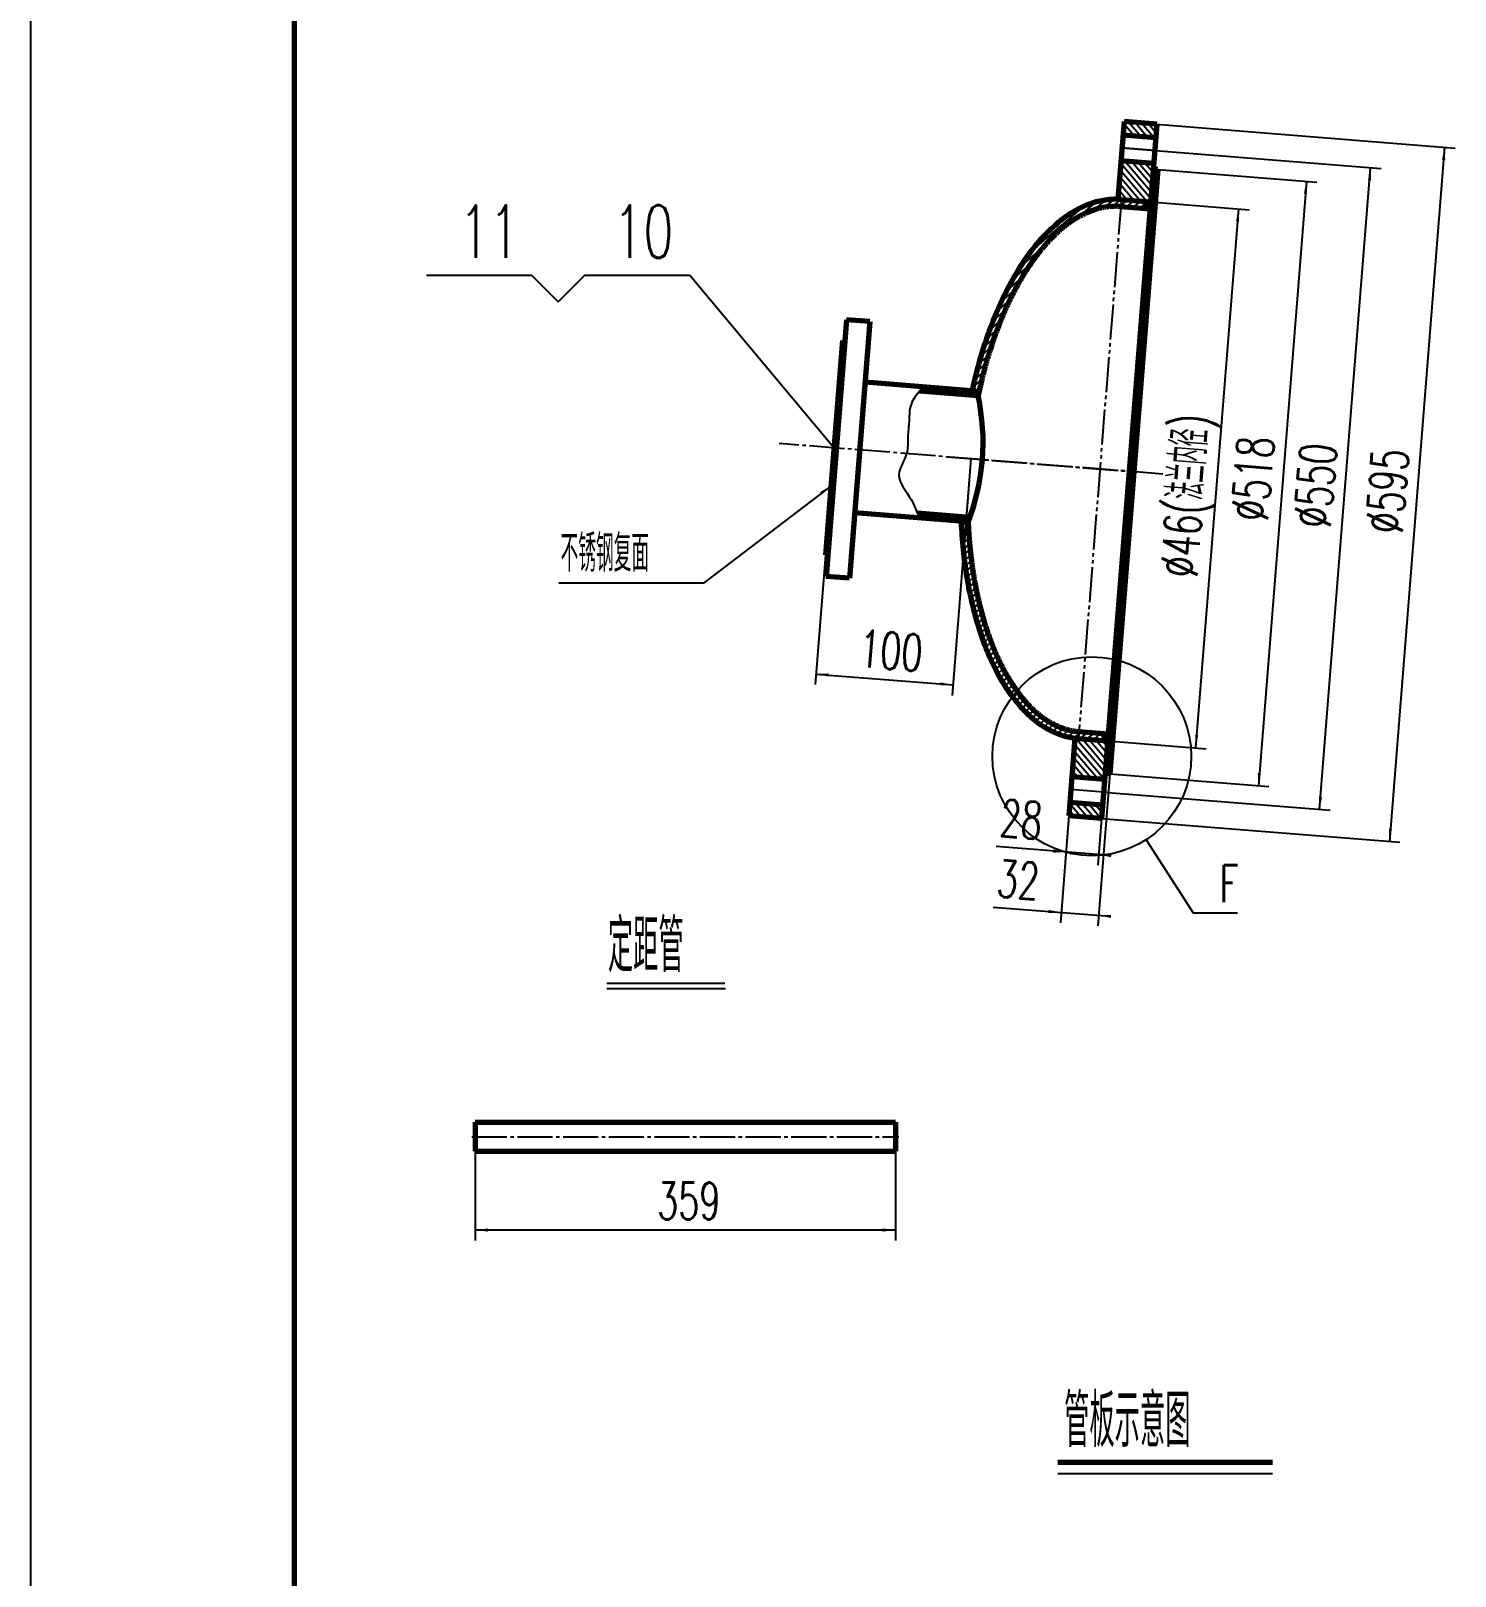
# Model space of a CAD drawing. Header units: millimetres. Extents: x -2673 to 2673, y -4526 to 1890.
# Drawn here: x -2673 to -1456, y -706 to 615 of the extents above; entities that cross this region are included whole.
import ezdxf

# ---------------------------------------------------------------- set-up
doc = ezdxf.new("R2010")
doc.units = ezdxf.units.MM
doc.linetypes.add('EB_DASHDOT', pattern=[39, 30, -3, 3, -3])
doc.linetypes.add('EB_DASHDOTDOT', pattern=[45, 30, -3, 3, -3, 3, -3])
for name, color, linetype, lineweight in [('CAXA0', 7, 'Continuous', 70), ('CAXA1', 1, 'EB_DASHDOT', 25), ('CAXA3', 7, 'Continuous', 25), ('CAXA4', 3, 'Continuous', 25), ('CAXA5', 4, 'Continuous', 25)]:
    doc.layers.add(name, color=color, linetype=linetype, lineweight=lineweight)
doc.styles.add('机械', font='txt.shx', dxfattribs={"width": 0.667, "height": 15, "bigfont": 'gbcbig.shx'})
doc.dimstyles.new('标准', dxfattribs={"dimscale": 9, "dimtxt": 3.5, "dimasz": 1.2, "dimexe": 1, "dimexo": 0, "dimtad": 1, "dimdec": 1, "dimzin": 12, "dimdsep": 46, "dimtxsty": '机械', "dimcen": 0, "dimdle": 1.1, "dimaunit": 1, "dimazin": 2, "dimtfac": 1, "dimtdec": 3, "dimtmove": 0, "dimatfit": 3, "dimfxl": 0, "dimtolj": 1, "dimtzin": 0, "dimarcsym": 0})

# ---------------------------------------------------------------- blocks, each defined once
blk = doc.blocks.new('CAXBLOCK81')
at = {"layer": 'CAXA3', "color": 0, "linetype": 'Continuous', "lineweight": 25}
for p, q in [((-1710.5, 489.5), (-1714.1, 493.8)), ((-1710, 495.1), (-1711, 496.3)), ((-1711.8, 472.6), (-1715.5, 476.9)), ((-1711.4, 478.2), (-1715, 482.5)), ((-1710.9, 483.9), (-1714.6, 488.2)), ((-1713.7, 462.4), (-1716.4, 465.6)), ((-1712.3, 466.9), (-1715.9, 471.3))]:
    blk.add_line(p, q, dxfattribs=at)
blk = doc.blocks.new('CAXBLOCK82')
at = {"layer": 'CAXA3', "color": 0, "linetype": 'Continuous', "lineweight": 25}
for p, q in [((-1748.6, 10.2), (-1751.9, 14)), ((-1749.5, -1.1), (-1753.2, 3.2)), ((-1749.1, 4.5), (-1752.7, 8.9)), ((-1750.4, -12.4), (-1754.1, -8.1)), ((-1749.9, -6.7), (-1753.6, -2.4)), ((-1754.5, -19.9), (-1755, -19.3)), ((-1750.8, -18), (-1754.5, -13.7))]:
    blk.add_line(p, q, dxfattribs=at)
blk = doc.blocks.new('CAXBLOCK83')
at = {"layer": 'CAXA3', "color": 0, "linetype": 'Continuous', "lineweight": 25}
for p, q in [((-1777.4, 14.2), (-1775.4, 15.9)), ((-1776.2, 9.9), (-1769.8, 15.5)), ((-1770.6, 9.5), (-1764.1, 15)), ((-1765, 9.1), (-1758.5, 14.6)), ((-1759.3, 8.6), (-1752.9, 14.1)), ((-1753.7, 8.2), (-1752.7, 9))]:
    blk.add_line(p, q, dxfattribs=at)
blk = doc.blocks.new('CAXBLOCK84')
at = {"layer": 'CAXA3', "color": 0, "linetype": 'Continuous', "lineweight": 25}
for p, q in [((-1877.8, 191.4), (-1873.3, 195.2)), ((-1877.5, 186.4), (-1871.8, 191.3)), ((-1877.2, 181.5), (-1871.5, 186.3)), ((-1876.8, 176.5), (-1871.1, 181.4)), ((-1876.3, 171.7), (-1870.7, 176.4)), ((-1875.8, 166.9), (-1870.2, 171.6)), ((-1875.2, 162.1), (-1869.7, 166.8)), ((-1874.6, 157.4), (-1869.1, 162)), ((-1873.9, 152.7), (-1868.5, 157.3)), ((-1873.2, 148.1), (-1867.8, 152.6)), ((-1872.4, 143.5), (-1867.1, 148)), ((-1871.5, 139), (-1866.3, 143.4)), ((-1870.6, 134.5), (-1865.4, 138.9)), ((-1869.7, 130), (-1864.5, 134.4)), ((-1868.7, 125.6), (-1863.5, 130)), ((-1867.6, 121.3), (-1862.5, 125.6)), ((-1866.5, 116.9), (-1861.4, 121.3)), ((-1865.3, 112.7), (-1860.3, 117)), ((-1864.1, 108.5), (-1859.1, 112.7)), ((-1862.8, 104.3), (-1857.8, 108.6)), ((-1861.5, 100.2), (-1856.6, 104.4)), ((-1860.1, 96.1), (-1855.2, 100.3)), ((-1858.6, 92.1), (-1853.8, 96.3)), ((-1857.1, 88.2), (-1852.3, 92.3)), ((-1855.5, 84.3), (-1850.7, 88.4)), ((-1853.9, 80.4), (-1849.1, 84.5)), ((-1852.2, 76.6), (-1847.4, 80.7)), ((-1850.4, 72.8), (-1845.7, 76.9)), ((-1848.6, 69.2), (-1843.9, 73.2)), ((-1846.7, 65.5), (-1842, 69.5)), ((-1844.7, 61.9), (-1840, 65.9)), ((-1842.7, 58.4), (-1838, 62.4)), ((-1840.5, 55), (-1835.9, 59)), ((-1838.3, 51.6), (-1833.7, 55.5)), ((-1836, 48.3), (-1831.4, 52.2)), ((-1833.7, 45.1), (-1829.1, 49)), ((-1831.2, 42), (-1826.6, 45.9)), ((-1828.6, 38.9), (-1824, 42.8)), ((-1826, 35.9), (-1821.4, 39.8)), ((-1823.2, 33), (-1818.6, 36.9)), ((-1820.3, 30.2), (-1815.7, 34.1)), ((-1817.3, 27.5), (-1812.6, 31.5)), ((-1814.1, 25), (-1809.4, 29)), ((-1810.8, 22.5), (-1806.1, 26.6)), ((-1807.3, 20.2), (-1802.5, 24.3)), ((-1803.7, 18.1), (-1798.8, 22.3)), ((-1799.8, 16.1), (-1794.8, 20.4)), ((-1795.7, 14.3), (-1790.5, 18.8)), ((-1791.4, 12.8), (-1785.9, 17.5)), ((-1786.7, 11.5), (-1780.9, 16.5)), ((-1781.7, 10.5), (-1777.4, 14.2))]:
    blk.add_line(p, q, dxfattribs=at)
blk = doc.blocks.new('CAXBLOCK85')
at = {"layer": 'CAXA3', "color": 0, "linetype": 'Continuous', "lineweight": 25}
for p, q in [((-1741.5, 465.4), (-1735.8, 470.2)), ((-1736.6, 464.2), (-1730.2, 469.7)), ((-1731, 463.8), (-1724.5, 469.3)), ((-1725.4, 463.3), (-1718.9, 468.8)), ((-1719.7, 462.9), (-1716.4, 465.7))]:
    blk.add_line(p, q, dxfattribs=at)
blk = doc.blocks.new('CAXBLOCK86')
at = {"layer": 'CAXA3', "color": 0, "linetype": 'Continuous', "lineweight": 25}
for p, q in [((-1818.7, 425.8), (-1772.9, 464.9)), ((-1777, 456.1), (-1762.4, 468.5)), ((-1764.2, 461.7), (-1754.3, 470.2)), ((-1755.5, 463.9), (-1747.5, 470.7)), ((-1748.4, 464.7), (-1741.5, 470.6)), ((-1742.3, 464.7), (-1741.5, 465.4)), ((-1827.6, 413), (-1807.6, 430)), ((-1834.1, 402.2), (-1819.1, 415)), ((-1839.2, 392.5), (-1826.3, 403.5)), ((-1847.4, 375), (-1836.6, 384.2)), ((-1843.6, 383.5), (-1832, 393.5)), ((-1850.8, 366.9), (-1840.6, 375.6)), ((-1856.4, 351.6), (-1847.2, 359.4)), ((-1853.8, 359.1), (-1844.1, 367.3)), ((-1861, 337.2), (-1852.5, 344.5)), ((-1858.8, 344.3), (-1850, 351.8)), ((-1864.8, 323.4), (-1856.8, 330.3)), ((-1863, 330.2), (-1854.7, 337.3)), ((-1866.4, 316.8), (-1858.6, 323.4)), ((-1867.9, 310.2), (-1860.3, 316.8)), ((-1865.6, 307), (-1861.8, 310.2))]:
    blk.add_line(p, q, dxfattribs=at)
blk = doc.blocks.new('CAXBLOCK87')
at = {"layer": 'CAXA3', "color": 0, "linetype": 'Continuous', "lineweight": 25}
for p, q in [((-1912, 306.7), (-1912.8, 307.5)), ((-1906.4, 306.2), (-1909.8, 310.3)), ((-1900.7, 305.8), (-1904.4, 310.1)), ((-1895.1, 305.3), (-1898.8, 309.6)), ((-1889.5, 304.9), (-1893.1, 309.2)), ((-1883.8, 304.4), (-1887.5, 308.7)), ((-1878.2, 304), (-1881.9, 308.3)), ((-1872.5, 303.5), (-1876.2, 307.8)), ((-1866.9, 303.1), (-1870.6, 307.4)), ((-1862.6, 306.7), (-1862.6, 306.7)), ((-1908.8, 198.1), (-1912.5, 202.4)), ((-1903.1, 197.6), (-1906.8, 201.9)), ((-1897.5, 197.2), (-1901.2, 201.5)), ((-1891.9, 196.7), (-1895.5, 201)), ((-1886.2, 196.3), (-1889.9, 200.6)), ((-1880.6, 195.8), (-1884.3, 200.1)), ((-1875, 195.4), (-1878.6, 199.7)), ((-1871.2, 197.2), (-1873, 199.2))]:
    blk.add_line(p, q, dxfattribs=at)
blk = doc.blocks.new('CAXBLOCK88')
at = {"layer": 'CAXA3', "color": 0, "linetype": 'Continuous', "lineweight": 25}
for p, q in [((-1755.6, -24.8), (-1781.1, 5.1)), ((-1755, -19.3), (-1780.3, 10.3)), ((-1754.5, -13.7), (-1774.6, 9.8)), ((-1754.1, -8.1), (-1768.9, 9.4)), ((-1753.6, -2.4), (-1763.3, 8.9)), ((-1753.2, 3.2), (-1757.7, 8.5)), ((-1772.5, -23.5), (-1782.5, -11.8)), ((-1766.9, -23.9), (-1782, -6.1)), ((-1761.2, -24.4), (-1781.6, -0.5)), ((-1778.1, -23), (-1782.9, -17.4)), ((-1781.2, -56.4), (-1785.6, -51.2)), ((-1775.6, -56.8), (-1785.1, -45.6)), ((-1769.9, -57.3), (-1780.5, -44.9)), ((-1764.3, -57.7), (-1774.9, -45.3)), ((-1758.7, -58.2), (-1769.2, -45.8)), ((-1757.7, -53.2), (-1763.6, -46.2)), ((-1757.2, -47.5), (-1757.9, -46.7))]:
    blk.add_line(p, q, dxfattribs=at)
blk = doc.blocks.new('CAXBLOCK89')
at = {"layer": 'CAXA3', "color": 0, "linetype": 'Continuous', "lineweight": 25}
for p, q in [((-1735.8, 525.4), (-1739.4, 529.6)), ((-1730.2, 524.9), (-1738.9, 535.2)), ((-1724.5, 524.5), (-1735.1, 536.8)), ((-1718.9, 524), (-1729.4, 536.4)), ((-1713.2, 523.6), (-1723.8, 535.9)), ((-1711.5, 527.6), (-1718.2, 535.5)), ((-1711, 533.3), (-1712.5, 535))]:
    blk.add_line(p, q, dxfattribs=at)
blk = doc.blocks.new('CAXBLOCK90')
at = {"layer": 'CAXA3', "color": 0, "linetype": 'Continuous', "lineweight": 25}
for p, q in [((-1715.5, 476.9), (-1738.2, 503.5)), ((-1715, 482.5), (-1732.5, 503)), ((-1714.6, 488.2), (-1726.9, 502.6)), ((-1714.1, 493.8), (-1721.2, 502.1)), ((-1713.7, 499.4), (-1715.6, 501.7)), ((-1724.8, 469.3), (-1742.5, 490.1)), ((-1719.2, 468.9), (-1742.1, 495.7)), ((-1715.9, 471.3), (-1741.6, 501.4)), ((-1736.1, 470.2), (-1743.4, 478.8)), ((-1730.4, 469.8), (-1743, 484.5)), ((-1741.7, 470.6), (-1743.9, 473.2))]:
    blk.add_line(p, q, dxfattribs=at)
blk = doc.blocks.new('*CAXBLOCK9192')
at = {"layer": 'CAXA4', "linetype": 'Continuous', "lineweight": 25}
for points in [[(-1582.9, 486.1), (-1585.1, 475.5), (-1582.4, 475.2)], [(-1624, -30.3), (-1624.5, -19.4), (-1621.8, -19.6)]]:
    blk.add_hatch(color=0, dxfattribs=at).paths.add_polyline_path(points, flags=0)
at = {"layer": 'CAXA4', "color": 0, "linetype": 'Continuous', "lineweight": 25}
for p, q in [((-1709.9, 496.2), (-1573.9, 485.4)), ((-1582.9, 486.1), (-1624, -30.3)), ((-1751, -20.1), (-1615, -31))]:
    blk.add_line(p, q, dxfattribs=at)
at = {"layer": 'CAXA4', "color": 0, "linetype": 'Continuous', "lineweight": 25, "insert": (-1647.2, 197.5), "char_height": 31.5, "attachment_point": 1, "rotation": 85.4516, "style": '机械'}
blk.add_mtext('{%%C}518', dxfattribs=at)
blk = doc.blocks.new('*CAXBLOCK9293')
at = {"layer": 'CAXA4', "linetype": 'Continuous', "lineweight": 25}
for points in [[(-1528.1, 497.8), (-1527.6, 486.9), (-1530.3, 487.1)], [(-1571.7, -50.5), (-1569.5, -39.8), (-1572.2, -39.6)]]:
    blk.add_hatch(color=0, dxfattribs=at).paths.add_polyline_path(points, flags=0)
at = {"layer": 'CAXA4', "color": 0, "linetype": 'Continuous', "lineweight": 25}
for p, q in [((-1740.6, 514.7), (-1519.1, 497.1)), ((-1571.7, -50.5), (-1528.1, 497.8)), ((-1756.3, -35.8), (-1562.7, -51.2))]:
    blk.add_line(p, q, dxfattribs=at)
at = {"layer": 'CAXA4', "color": 0, "linetype": 'Continuous', "lineweight": 25, "insert": (-1593.7, 191.7), "char_height": 31.5, "attachment_point": 1, "rotation": 85.4516, "style": '机械'}
blk.add_mtext('{%%C}550', dxfattribs=at)
blk = doc.blocks.new('*CAXBLOCK9394')
at = {"layer": 'CAXA4', "linetype": 'Continuous', "lineweight": 25}
for points in [[(-1464.8, 515.3), (-1467, 504.7), (-1464.3, 504.5)], [(-1512, -77.8), (-1512.5, -66.9), (-1509.8, -67.1)]]:
    blk.add_hatch(color=0, dxfattribs=at).paths.add_polyline_path(points, flags=0)
at = {"layer": 'CAXA4', "color": 0, "linetype": 'Continuous', "lineweight": 25}
for p, q in [((-1710.9, 534.9), (-1455.8, 514.6)), ((-1464.8, 515.3), (-1512, -77.8)), ((-1758.1, -58.2), (-1503, -78.5))]:
    blk.add_line(p, q, dxfattribs=at)
at = {"layer": 'CAXA4', "color": 0, "linetype": 'Continuous', "lineweight": 25, "insert": (-1532.3, 186.9), "char_height": 31.5, "attachment_point": 1, "rotation": 85.4516, "style": '机械'}
blk.add_mtext('{%%C}595', dxfattribs=at)
blk = doc.blocks.new('*CAXBLOCK9495')
at = {"layer": 'CAXA4', "linetype": 'Continuous', "lineweight": 25}
for points in [[(-1640.9, 462.6), (-1643.1, 452), (-1640.4, 451.8)], [(-1677.6, 2.1), (-1678, 13), (-1675.4, 12.8)]]:
    blk.add_hatch(color=0, dxfattribs=at).paths.add_polyline_path(points, flags=0)
at = {"layer": 'CAXA4', "color": 0, "linetype": 'Continuous', "lineweight": 25}
for p, q in [((-1716.1, 468.6), (-1631.9, 461.9)), ((-1640.9, 462.6), (-1677.6, 2.1)), ((-1752.8, 8.1), (-1668.6, 1.4))]:
    blk.add_line(p, q, dxfattribs=at)
at = {"layer": 'CAXA4', "color": 0, "linetype": 'Continuous', "lineweight": 25, "insert": (-1707.7, 149.3), "char_height": 31.5, "attachment_point": 1, "rotation": 85.4516, "style": '机械'}
blk.add_mtext('{%%C}46(法兰内径)', dxfattribs=at)
blk = doc.blocks.new('*CAXBLOCK9596')
at = {"layer": 'CAXA4', "linetype": 'Continuous', "lineweight": 25}
for points in [[(-1788.4, -86.9), (-1799.1, -84.7), (-1799.3, -87.4)], [(-1760.5, -89.1), (-1749.6, -88.6), (-1749.9, -91.3)]]:
    blk.add_hatch(color=0, dxfattribs=at).paths.add_polyline_path(points, flags=0)
at = {"layer": 'CAXA4', "color": 0, "linetype": 'Continuous', "lineweight": 25}
for p, q in [((-1786, -56), (-1789.1, -95.9)), ((-1758.1, -58.2), (-1761.2, -98.1)), ((-1750.6, -89.9), (-1848.1, -82.2))]:
    blk.add_line(p, q, dxfattribs=at)
at = {"layer": 'CAXA4', "color": 0, "linetype": 'Continuous', "lineweight": 25, "insert": (-1843.3, -41.8), "char_height": 31.5, "attachment_point": 1, "rotation": 355.4516, "style": '机械'}
blk.add_mtext('28', dxfattribs=at)
blk = doc.blocks.new('*CAXBLOCK9697')
at = {"layer": 'CAXA4', "linetype": 'Continuous', "lineweight": 25}
for points in [[(-1792.5, -138.5), (-1803.4, -139), (-1803.2, -136.3)], [(-1760.6, -141), (-1750, -143.2), (-1749.8, -140.6)]]:
    blk.add_hatch(color=0, dxfattribs=at).paths.add_polyline_path(points, flags=0)
at = {"layer": 'CAXA4', "color": 0, "linetype": 'Continuous', "lineweight": 25}
for p, q in [((-1780.7, 10.4), (-1793.2, -147.5)), ((-1751, -20.1), (-1761.3, -150)), ((-1850.7, -133.9), (-1750.8, -141.8))]:
    blk.add_line(p, q, dxfattribs=at)
at = {"layer": 'CAXA4', "color": 0, "linetype": 'Continuous', "lineweight": 25, "insert": (-1845.9, -93.5), "char_height": 31.5, "attachment_point": 1, "rotation": 355.4516, "style": '机械'}
blk.add_mtext('32', dxfattribs=at)
blk = doc.blocks.new('CAXBLOCK97')
at = {"layer": 'CAXA0', "linetype": 'Continuous', "lineweight": 25}
for p, q in [((-1720, -76.4), (-1679.6, -138.7)), ((-1679.6, -138.7), (-1641.9, -138.7))]:
    blk.add_line(p, q, dxfattribs=at)
blk.add_circle((-1766.3, -5.1), 85, dxfattribs=at)
at = {"layer": 'CAXA0', "linetype": 'Continuous', "lineweight": 25, "insert": (-1657, -98.1), "char_height": 31.5, "attachment_point": 1, "style": '机械'}
blk.add_mtext('F', dxfattribs=at)
blk = doc.blocks.new('CAXBLOCK144', base_point=(-2199.8, 405.8))
at = {"layer": 'CAXA3', "linetype": 'Continuous', "lineweight": 25}
blk.add_hatch(color=0, dxfattribs=at).paths.add_polyline_path([(-1985.3, 258.4), (-1985.3, 258.6), (-1985.4, 258.8), (-1985.5, 259), (-1985.6, 259.2), (-1985.7, 259.4), (-1985.9, 259.5), (-1986.1, 259.6), (-1986.3, 259.7), (-1986.5, 259.8), (-1986.7, 259.8), (-1986.9, 259.8), (-1987.1, 259.7), (-1987.3, 259.6), (-1987.5, 259.5), (-1987.6, 259.4), (-1987.8, 259.2), (-1987.9, 259), (-1988, 258.8), (-1988, 258.6), (-1988, 258.4), (-1988, 258.2), (-1988, 258), (-1987.9, 257.8), (-1987.8, 257.6), (-1987.6, 257.5), (-1987.5, 257.3), (-1987.3, 257.2), (-1987.1, 257.1), (-1986.9, 257.1), (-1986.7, 257.1), (-1986.5, 257.1), (-1986.3, 257.1), (-1986.1, 257.2), (-1985.9, 257.3), (-1985.7, 257.5), (-1985.6, 257.6), (-1985.5, 257.8), (-1985.4, 258), (-1985.3, 258.2)], flags=0)
at = {"layer": 'CAXA3', "color": 0, "linetype": 'Continuous', "lineweight": 25}
for p, q in [((-2109.8, 405.8), (-2199.8, 405.8)), ((-1986.7, 258.4), (-2109.8, 405.8))]:
    blk.add_line(p, q, dxfattribs=at)
at = {"layer": 'CAXA3', "color": 0, "linetype": 'Continuous', "lineweight": 25, "insert": (-2175.3, 465.7), "char_height": 45, "attachment_point": 1, "style": '机械'}
blk.add_mtext('10', dxfattribs=at)
blk = doc.blocks.new('CAXBLOCK145', base_point=(-2334.8, 405.8))
at = {"layer": 'CAXA3', "color": 0, "linetype": 'Continuous', "lineweight": 25}
for p, q in [((-2244.8, 405.8), (-2334.8, 405.8)), ((-2244.8, 405.8), (-2222.3, 383.3)), ((-2199.8, 405.8), (-2222.3, 383.3))]:
    blk.add_line(p, q, dxfattribs=at)
at = {"layer": 'CAXA3', "color": 0, "linetype": 'Continuous', "lineweight": 25, "insert": (-2307, 465.7), "char_height": 45, "attachment_point": 1, "style": '机械'}
blk.add_mtext('11', dxfattribs=at)
blk = doc.blocks.new('CAXBLOCK143', base_point=(-1986.7, 258.4))
at = {"layer": 'CAXA3', "color": 0, "linetype": 'EB_DASHDOT', "lineweight": 25}
for name, p in [('CAXBLOCK145', (-2334.8, 405.8)), ('CAXBLOCK144', (-2199.8, 405.8))]:
    blk.add_blockref(name, p, dxfattribs=at)
blk = doc.blocks.new('*CAXBLOCK146147')
at = {"layer": 'CAXA4', "linetype": 'Continuous', "lineweight": 25}
for points in [[(-2293.2, -409.8), (-2282.4, -411.2), (-2282.4, -408.5)], [(-1934.2, -409.8), (-1945, -411.2), (-1945, -408.5)]]:
    blk.add_hatch(color=0, dxfattribs=at).paths.add_polyline_path(points, flags=0)
at = {"layer": 'CAXA4', "color": 0, "linetype": 'Continuous', "lineweight": 25}
for p, q in [((-2293.2, -342.6), (-2293.2, -418.8)), ((-1934.2, -342.6), (-1934.2, -418.8)), ((-2293.2, -409.8), (-1934.2, -409.8))]:
    blk.add_line(p, q, dxfattribs=at)
at = {"layer": 'CAXA4', "color": 0, "linetype": 'Continuous', "lineweight": 25, "insert": (-2137.8, -369.2), "char_height": 31.5, "attachment_point": 1, "style": '机械'}
blk.add_mtext('359', dxfattribs=at)
blk = doc.blocks.new('*CAXBLOCK169170')
at = {"layer": 'CAXA4', "linetype": 'Continuous', "lineweight": 25}
for points in [[(-2002, 65.2), (-1991.4, 63), (-1991.2, 65.7)], [(-1885, 55.9), (-1895.9, 55.4), (-1895.7, 58.1)]]:
    blk.add_hatch(color=0, dxfattribs=at).paths.add_polyline_path(points, flags=0)
at = {"layer": 'CAXA4', "color": 0, "linetype": 'Continuous', "lineweight": 25}
for p, q in [((-1869.6, 249.1), (-1885.7, 46.9)), ((-1994, 166.7), (-2002.8, 56.2)), ((-2002, 65.2), (-1885, 55.9))]:
    blk.add_line(p, q, dxfattribs=at)
at = {"layer": 'CAXA4', "color": 0, "linetype": 'Continuous', "lineweight": 25, "insert": (-1963.6, 102.9), "char_height": 31.5, "attachment_point": 1, "rotation": 355.4516, "style": '机械'}
blk.add_mtext('100', dxfattribs=at)
blk = doc.blocks.new('CAXBLOCK174', base_point=(2583, -1800))
at = {"layer": 'CAXA0', "linetype": 'Continuous', "lineweight": 70}
blk.add_line((-2448, 1800), (-2448, -1800), dxfattribs=at)
at = {"layer": 'CAXA3', "linetype": 'Continuous', "lineweight": 25}
blk.add_line((-2673, -1890), (-2673, 1890), dxfattribs=at)
blk = doc.blocks.new('*CAXBLOCK202203')
at = {"layer": 'CAXA4', "linetype": 'Continuous', "lineweight": 25}
blk.add_hatch(color=0, dxfattribs=at).paths.add_polyline_path([(-1989.2, 226.1), (-1998.6, 220.6), (-1997, 218.4)], flags=0)
at = {"layer": 'CAXA4', "color": 0, "linetype": 'Continuous', "lineweight": 25}
for p, q in [((-1989.2, 226.1), (-2098.1, 142.9)), ((-2098.1, 142.9), (-2221.9, 142.9))]:
    blk.add_line(p, q, dxfattribs=at)
at = {"layer": 'CAXA4', "color": 0, "linetype": 'Continuous', "lineweight": 25, "insert": (-2220.3, 184.2), "char_height": 31.5, "attachment_point": 1, "style": '机械'}
blk.add_mtext('不锈钢复面', dxfattribs=at)

msp = doc.modelspace()

# ---------------------------------------------------------------- hatches: boundary and pattern name
at = {"layer": 'CAXA0', "linetype": 'Continuous', "lineweight": 25}
for points in [[(-1721.078, 463.002), (-1716.622, 462.648), (-1716.147, 468.629), (-1717.431, 468.731)], [(-1756.764, 14.419), (-1752.308, 14.065), (-1752.784, 8.084), (-1754.068, 8.186)]]:
    msp.add_hatch(color=256, dxfattribs=at).paths.add_polyline_path(points, flags=0)

# ---------------------------------------------------------------- linework, layer by layer
at = {"layer": 'CAXA0'}
for p, q in [((-1710.873, 534.919), (-1758.057, -58.207)), ((-1738.785, 537.14), (-1744.064, 470.775)), ((-1710.873, 534.919), (-1738.785, 537.14)), ((-1711.785, 523.456), (-1739.697, 525.676)), ((-1713.53, 501.525), (-1741.441, 503.745)), ((-1709.939, 496.223), (-1751.017, -20.145)), ((-1709.939, 496.223), (-1713.926, 496.541)), ((-1741.544, 464.63), (-1712.635, 462.33)), ((-1741.068, 470.611), (-1716.147, 468.629)), ((-1717.431, 468.731), (-1721.078, 463.002)), ((-1975.951, 367.914), (-1993.398, 148.607)), ((-1956.014, 366.328), (-1975.951, 367.914)), ((-1956.014, 366.328), (-1973.461, 147.021)), ((-1979.373, 350.13), (-1993.964, 166.709)), ((-1977.379, 349.971), (-1979.373, 350.13)), ((-1862.432, 306.719), (-1960.138, 314.492)), ((-1863.445, 302.787), (-1913.56, 306.774)), ((-1872.01, 195.127), (-1969.02, 202.845)), ((-1870.543, 199.023), (-1915.37, 202.589)), ((-1991.97, 166.55), (-1993.964, 166.709)), ((-1973.461, 147.021), (-1993.398, 148.607)), ((-1777.633, 16.079), (-1748.32, 13.748)), ((-1754.068, 8.186), (-1756.764, 14.419)), ((-1780.69, 10.379), (-1785.969, -55.986)), ((-1778.109, 10.098), (-1752.784, 8.084)), ((-1755.401, -24.812), (-1783.312, -22.592)), ((-1751.017, -20.145), (-1755.004, -19.828)), ((-1757.145, -46.743), (-1785.057, -44.523)), ((-1758.057, -58.207), (-1785.969, -55.986)), ((-1795.496, -608.196), (-1611.863, -608.196))]:
    msp.add_line(p, q, dxfattribs=at)
at = {"layer": 'CAXA0', "linetype": 'EB_DASHDOTDOT', "lineweight": 25}
msp.add_line((-1741.068, 470.611), (-1777.705, 10.066), dxfattribs=at)
at = {"layer": 'CAXA0'}
msp.add_arc((-2046.917, 263.212), 187.692, 338.73099, 12.172247, dxfattribs=at)
for points, weights in [([(-1741.068, 470.611), (-1832.077, 477.851), (-1868.647, 307.214)], [1, 0.757301279627, 0.91681514109]), ([(-1878.038, 195.607), (-1870.404, 17.441), (-1777.705, 10.066)], [0.921359482974, 0.753904144102, 1])]:
    msp.add_rational_spline(points, weights, degree=2, dxfattribs=at)
for points, weights, knots in [([(-1741.544, 464.63), (-1754.667, 465.674), (-1775.591, 460.167), (-1804.35, 435.464), (-1824.957, 407.875), (-1839.881, 378.692), (-1849.939, 352.68), (-1856.391, 332.365), (-1860.693, 315.619), (-1862.854, 305.655), (-1863.445, 302.787)], [1, 0.951184463531, 0.896266103655, 0.859656801566, 0.850496837691, 0.858146298974, 0.873356205353, 0.889511073267, 0.905628015335, 0.917370454309, 0.9208374567], [0, 0, 0, 0, 64.96274155, 97.44411232, 129.9254831, 162.40685387, 178.64753926, 194.88822465, 211.12891004, 217.75620191, 217.75620191, 217.75620191, 217.75620191]), ([(-1872.01, 195.127), (-1871.879, 192.202), (-1871.32, 182.022), (-1869.721, 164.807), (-1866.561, 143.727), (-1860.743, 116.452), (-1850.621, 85.276), (-1834.634, 54.777), (-1810.143, 25.837), (-1790.353, 17.091), (-1777.229, 16.047)], [0.920837037713, 0.917370180138, 0.905627905315, 0.889511073267, 0.873356205353, 0.858146298974, 0.850496837691, 0.859656801566, 0.896266103655, 0.951184463531, 1], [0, 0, 0, 0, 6.6270223, 22.86770131, 39.10838031, 55.34905932, 87.83041733, 120.31177534, 152.79313335, 217.75584937, 217.75584937, 217.75584937, 217.75584937])]:
    msp.add_rational_spline(points, weights, degree=3, knots=knots, dxfattribs=at)
at = {"layer": 'CAXA1'}
for p, q in [((-1712.657, 512.49), (-1740.569, 514.711)), ((-1756.273, -35.778), (-1784.185, -33.557))]:
    msp.add_line(p, q, dxfattribs=at)
at = {"layer": 'CAXA1', "linetype": 'EB_DASHDOT', "lineweight": 25}
for p, q in [((-1705.597, 236.06), (-2033.641, 262.156)), ((-1890.258, 250.75), (-1727.487, 237.801)), ((-2296.175, -330.069), (-1931.175, -330.069))]:
    msp.add_line(p, q, dxfattribs=at)
at = {"layer": 'CAXA3'}
for p, q in [((-1869.619, 249.108), (-1876.915, 157.398)), ((-2180.837, -198.785), (-2079.94, -198.785)), ((-2180.837, -203.49), (-2079.396, -203.49)), ((-1795.496, -617.935), (-1611.863, -617.935))]:
    msp.add_line(p, q, dxfattribs=at)
at = {"layer": 'CAXA3', "linetype": 'Continuous', "lineweight": 70}
for p, q in [((-2293.175, -317.569), (-2293.175, -342.569)), ((-2293.175, -317.569), (-1934.175, -317.569)), ((-1934.175, -317.569), (-1934.175, -342.569)), ((-2293.175, -342.569), (-1934.175, -342.569))]:
    msp.add_line(p, q, dxfattribs=at)
at = {"layer": 'CAXA3'}
msp.add_open_spline([(-1909.605, 310.472), (-1915.097, 305.93), (-1922.678, 296.238), (-1922.103, 280.534), (-1924.02, 267.508), (-1922.893, 251.722), (-1936.6, 233.877), (-1920.005, 216.334), (-1915.944, 203.805), (-1913.71, 198.445)], degree=3, knots=[0, 0, 0, 0, 21.3035125, 33.42774091, 46.56232167, 61.16685052, 80.57169085, 104.13067754, 121.67873265, 121.67873265, 121.67873265, 121.67873265], dxfattribs=at)

# ---------------------------------------------------------------- block references
at = {"layer": 'CAXA0'}
for name, p in [('CAXBLOCK174', (2583, -1800)), ('CAXBLOCK97', (0, 0))]:
    msp.add_blockref(name, p, dxfattribs=at)
at = {"layer": 'CAXA3'}
msp.add_blockref('CAXBLOCK143', (-1986.668, 258.419), dxfattribs=at)
at = {"layer": 'CAXA4'}
msp.add_blockref('*CAXBLOCK202203', (0, 0), dxfattribs=at)
at = {"layer": 'CAXA5'}
for name in ['CAXBLOCK89', 'CAXBLOCK90', 'CAXBLOCK81', 'CAXBLOCK86', 'CAXBLOCK85', 'CAXBLOCK87', 'CAXBLOCK84', 'CAXBLOCK83', 'CAXBLOCK82', 'CAXBLOCK88']:
    msp.add_blockref(name, (0, 0), dxfattribs=at)

# ---------------------------------------------------------------- texts
at = {"layer": 'CAXA4', "linetype": 'Continuous', "lineweight": 25, "char_height": 45, "attachment_point": 1, "style": '机械'}
for s, insert in [('定距管', (-2179.909, -144.452)), ('管板示意图', (-1789.982, -550.16))]:
    msp.add_mtext(s, dxfattribs=dict(at, insert=insert))

# ---------------------------------------------------------------- dimensions: what is measured, and where the dimension line sits
at = {"layer": 'CAXA4'}
for base, p1, p2, angle, text, picture, middle in [((-1488.407, 218.782), (-1710.873, 534.919), (-1758.057, -58.207), 265.451596, '{%%C}595', '*CAXBLOCK9394', (-1509.995, 220.499)), ((-1549.891, 223.673), (-1756.273, -35.778), (-1740.569, 514.711), 265.451596, '{%%C}550', '*CAXBLOCK9293', (-1571.479, 225.39)), ((-1603.427, 227.932), (-1709.939, 496.223), (-1751.017, -20.145), 265.451596, '{%%C}518', '*CAXBLOCK9192', (-1625.015, 229.649)), ((-1659.238, 232.372), (-1716.147, 468.629), (-1752.784, 8.084), 85.451596, '{%%C}46(法兰内径)', '*CAXBLOCK9495', (-1681.069, 234.108)), ((-1943.516, 60.529), (-1993.964, 166.709), (-1869.619, 249.108), 355.451596, '100', '*CAXBLOCK169170', (-1941.821, 81.837)), ((-1833.312, -135.263), (-1780.69, 10.379), (-1751.017, -20.145), 355.451596, '32', '*CAXBLOCK9697', (-1831.617, -113.955)), ((-1829.955, -83.597), (-1758.057, -58.207), (-1785.969, -55.986), 175.451596, '28', '*CAXBLOCK9596', (-1828.26, -62.289))]:
    dim = msp.add_linear_dim(base=base, p1=p1, p2=p2, angle=angle, text=text, dimstyle='标准', dxfattribs=at)
    dim.commit()
    dim.dimension.update_dxf_attribs({"geometry": picture, "text_midpoint": middle})
dim = msp.add_linear_dim(base=(-2113.675, -409.803), p1=(-2293.175, -342.569), p2=(-1934.175, -342.569), text='359', dimstyle='标准', dxfattribs=at)
dim.commit()
dim.dimension.update_dxf_attribs({"geometry": '*CAXBLOCK146147', "text_midpoint": (-2113.675, -388.428)})

doc.saveas('drawing.dxf')
